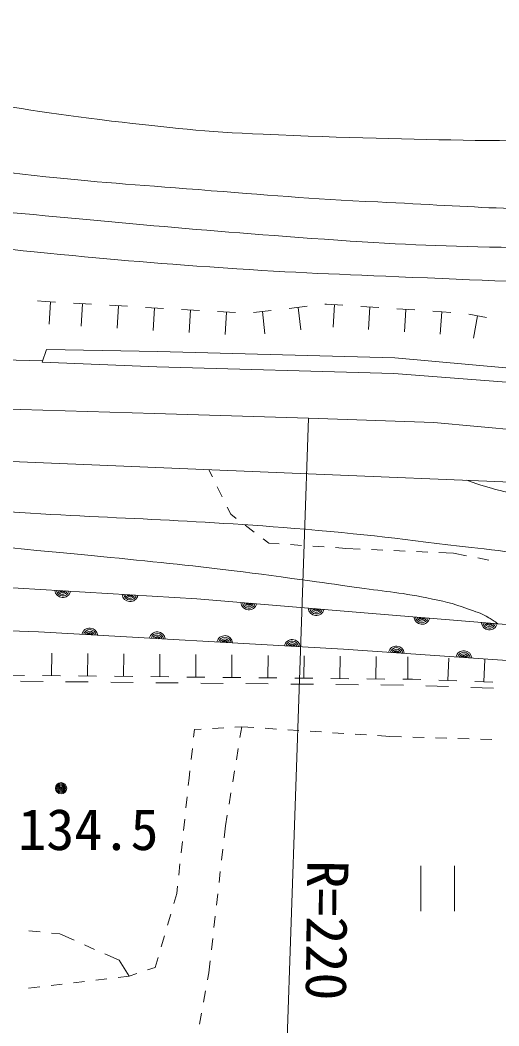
# Model space of a CAD drawing. Units: millimetres, scale not verified. Extents: x 40000 to 680000, y 20000 to 380000.
# Drawn here: x 209384 to 230640, y 274718 to 319399 of the extents above; entities that cross this region are included whole.
import ezdxf
from ezdxf.enums import TextEntityAlignment as Align

# ---------------------------------------------------------------- set-up
doc = ezdxf.new("R2010")
doc.units = ezdxf.units.MM
doc.header["$LTSCALE"] = 1000
doc.linetypes.add('CHAIN', pattern=[18.5, 12, -1.5, 3.5, -1.5])
for name, color, linetype, lineweight in [('M-BGD', 7, 'Continuous', 13), ('M-BMK', 2, 'CHAIN', 13), ('M-BMK-SRVR', 3, 'Continuous', 13)]:
    doc.layers.add(name, color=color, linetype=linetype, lineweight=lineweight)
doc.styles.add('ＭＳ ゴシック', font='')
doc.styles.get('ＭＳ ゴシック').set_extended_font_data('MS Gothic')

msp = doc.modelspace()

# ---------------------------------------------------------------- linework, layer by layer
at = {"layer": 'M-BGD'}
for p, q in [((210160, 306934), (210496, 306898)), ((210496, 306898), (210957, 306871)), ((210726, 306885), (210668, 305887)), ((211756, 306825), (212555, 306778)), ((212155, 306801), (212097, 305803)), ((213353, 306731), (214152, 306684)), ((213753, 306708), (213694, 305709)), ((214951, 306638), (215749, 306591)), ((215350, 306614), (215291, 305616)), ((216548, 306544), (217346, 306497)), ((216947, 306521), (216889, 305522)), ((221330, 306593), (222125, 306686)), ((221727, 306639), (221844, 305646)), ((222919, 306779), (222981, 306786)), ((222981, 306786), (223717, 306737)), ((223349, 306761), (223282, 305764)), ((224515, 306683), (225314, 306630)), ((224914, 306657), (224848, 305659)), ((226112, 306576), (226910, 306523)), ((226511, 306550), (226444, 305552)), ((218145, 306450), (218944, 306404)), ((218544, 306427), (218486, 305429)), ((219741, 306407), (220535, 306500)), ((220138, 306453), (220254, 305460)), ((227708, 306470), (228506, 306416)), ((228107, 306443), (228040, 305445)), ((229301, 306332), (230087, 306183)), ((229694, 306258), (229508, 305275)), ((210356, 304202), (210556, 304772)), ((217918, 299113), (217764, 299424)), ((218359, 298216), (218138, 298664)), ((218733, 297456), (218580, 297767)), ((218983, 297265), (218733, 297456)), ((219778, 296658), (219380, 296962)), ((220425, 296164), (220175, 296355)), ((220886, 296133), (220425, 296164)), ((221883, 296065), (221385, 296099)), ((222881, 295997), (222382, 296031)), ((223841, 295931), (223380, 295963)), ((224484, 295902), (223841, 295931)), ((225483, 295857), (224983, 295879)), ((226482, 295811), (225982, 295834)), ((227481, 295766), (226981, 295789)), ((228623, 295714), (227980, 295744)), ((229209, 295600), (228623, 295714)), ((230190, 295408), (229699, 295504)), ((210782, 290277), (210792, 291276)), ((212382, 290260), (212392, 291260)), ((213981, 290244), (213992, 291244)), ((215581, 290228), (215591, 291228)), ((217181, 290212), (217191, 291212)), ((218781, 290196), (218791, 291196)), ((220381, 290179), (220391, 291179)), ((221981, 290163), (221991, 291163)), ((223581, 290147), (223591, 291147)), ((225181, 290131), (225191, 291131)), ((226594, 290117), (226604, 291117)), ((228380, 290057), (228416, 291056)), ((229979, 289999), (230015, 290998)), ((209582, 290289), (208782, 290297)), ((210404, 290016), (209404, 290026)), ((211182, 290272), (210382, 290281)), ((212404, 289996), (211404, 290006)), ((212781, 290256), (211982, 290264)), ((214404, 289975), (213404, 289985)), ((214381, 290240), (213581, 290248)), ((215981, 290224), (215181, 290232)), ((217581, 290208), (216781, 290216)), ((219181, 290192), (218381, 290200)), ((220781, 290175), (219981, 290184)), ((222381, 290159), (221581, 290167)), ((223981, 290143), (223181, 290151)), ((225581, 290127), (224781, 290135)), ((226808, 290114), (226381, 290119)), ((227181, 290101), (226808, 290114)), ((228779, 290042), (227980, 290072)), ((230378, 289984), (229579, 290013)), ((216404, 289955), (215404, 289965)), ((218404, 289935), (217404, 289945)), ((220404, 289915), (219404, 289925)), ((222403, 289894), (221403, 289905)), ((224403, 289874), (223403, 289884)), ((226403, 289854), (225403, 289864)), ((228402, 289792), (227403, 289828)), ((230401, 289718), (229401, 289755)), ((217088, 287543), (217125, 287879)), ((217125, 287879), (217426, 287897)), ((217925, 287927), (218424, 287956)), ((218923, 287986), (219224, 288004)), ((219224, 288004), (219146, 287531)), ((219767, 287969), (219224, 288004)), ((220765, 287904), (220266, 287937)), ((221763, 287840), (221264, 287872)), ((222761, 287775), (222262, 287808)), ((223759, 287711), (223260, 287743)), ((224756, 287646), (224257, 287679)), ((225798, 287579), (225255, 287614)), ((226324, 287563), (225798, 287579)), ((227323, 287533), (226823, 287548)), ((228323, 287502), (227823, 287517)), ((229322, 287471), (228823, 287487)), ((230322, 287441), (229822, 287456)), ((216979, 286549), (217033, 287046)), ((219065, 287038), (218984, 286544)), ((216887, 285717), (216924, 286052)), ((218902, 286051), (218821, 285558)), ((216852, 285392), (216887, 285717)), ((216746, 284398), (216799, 284895)), ((218740, 285064), (218659, 284571)), ((216639, 283403), (216692, 283901)), ((218577, 284078), (218499, 283605)), ((218499, 283605), (218439, 283069)), ((216532, 282409), (216586, 282906)), ((218383, 282572), (218327, 282076)), ((216425, 281415), (216479, 281912)), ((218271, 281579), (218215, 281082)), ((227173, 281821), (227173, 279821)), ((228673, 281821), (228673, 279821)), ((216337, 280593), (216372, 280918)), ((216211, 280156), (216337, 280593)), ((218159, 280585), (218103, 280088)), ((215932, 279196), (216071, 279676)), ((218047, 279591), (217991, 279095)), ((209775, 278943), (210272, 278894)), ((210770, 278844), (211151, 278806)), ((211151, 278806), (211778, 278525)), ((215653, 278235), (215793, 278716)), ((217935, 278598), (217878, 278101)), ((212235, 278320), (212691, 278116)), ((213148, 277912), (213775, 277631)), ((213775, 277631), (214225, 276931)), ((215387, 277318), (215514, 277755)), ((217822, 277604), (217762, 277069)), ((214225, 276931), (214569, 277046)), ((215043, 277204), (215387, 277318)), ((217762, 277069), (217707, 276762)), ((211252, 276577), (210756, 276517)), ((212245, 276695), (211749, 276636)), ((213238, 276813), (212742, 276754)), ((214225, 276931), (213735, 276873)), ((210259, 276458), (209763, 276399)), ((217619, 276270), (217531, 275777)), ((217443, 275285), (217355, 274793))]:
    msp.add_line(p, q, dxfattribs=at)
for points in [[(210376, 304258), (196364, 304620), (185358, 304912), (175051, 305120), (171002, 304920), (167811, 304695), (161695, 303829), (156688, 302904), (151722, 301821), (144482, 299496), (135359, 296538), (123502, 292514), (110926, 288138), (106327, 286728)], [(293827, 293052), (277333, 296382), (267111, 298414), (254307, 300991), (247465, 301985), (236039, 303496), (226020, 304390), (215498, 304670), (210556, 304772)], [(293714, 292488), (277220, 295818), (266999, 297850), (254209, 300425), (247386, 301416), (235979, 302924), (225973, 303699), (215450, 303991), (210356, 304202)], [(176403, 295910), (176443, 300827), (177800, 300870), (187379, 300705), (193525, 300538), (208276, 299825), (222178, 299238), (231546, 298861), (233241, 298777), (235234, 298608), (238158, 298228), (241126, 297764), (244474, 297172), (247060, 296707), (254182, 295142), (258675, 294211)], [(176493, 294970), (187030, 294940), (195940, 294928), (205314, 294403), (217224, 293690), (224835, 293053), (232595, 292414), (244458, 291692), (248041, 290909), (250898, 289884), (264862, 282806), (267929, 281523), (273086, 279748), (283013, 276526)], [(289145, 272127), (283646, 274360), (277248, 276309), (271074, 278334), (266541, 280150), (260351, 283275), (251611, 287782), (247103, 289357), (244570, 289940), (240971, 290290), (234431, 290715), (223741, 291457), (210206, 292222), (194905, 292753), (190189, 292781), (176518, 292956)]]:
    msp.add_lwpolyline(points, dxfattribs=at)
for radius in [250, 204, 159, 114, 68.2, 22.7]:
    msp.add_circle((211201, 285276), radius, dxfattribs=at)
for centre, radius, start, end in [((211272, 294100), 354, 185.3746, 347.7797), ((211272, 294100), 283, 187.5986, 345.5557), ((211272, 294100), 212, 191.3449, 341.8094), ((211272, 294100), 142, 199.0567, 334.0976), ((211272, 294100), 100, 209.3743, 323.78), ((214267, 293921), 354, 185.3746, 347.7797), ((214267, 293921), 283, 187.5986, 345.5557), ((214267, 293921), 212, 191.3449, 341.8094), ((214267, 293921), 142, 199.0567, 334.0976), ((214267, 293921), 100, 209.3743, 323.78), ((219539, 293551), 354, 184.0104, 346.4156), ((219539, 293551), 283, 186.2345, 344.1916), ((219539, 293551), 212, 189.9808, 340.4452), ((219539, 293551), 142, 197.6925, 332.7335), ((219539, 293551), 100, 208.0102, 322.4158), ((222529, 293300), 354, 184.0104, 346.4156), ((222529, 293300), 283, 186.2345, 344.1916), ((222529, 293300), 212, 189.9808, 340.4452), ((222529, 293300), 142, 197.6925, 332.7335), ((222529, 293300), 100, 208.0102, 322.4158), ((227224, 292911), 354, 184.0915, 346.4966), ((227224, 292911), 283, 186.3155, 344.2726), ((227224, 292911), 212, 190.0618, 340.5263), ((227224, 292911), 142, 197.7736, 332.8146), ((227224, 292911), 100, 208.0912, 322.4969), ((212477, 292039), 354, 5.5619, 167.9671), ((212477, 292039), 283, 7.7859, 165.7431), ((212477, 292039), 212, 11.5323, 161.9967), ((215473, 291870), 354, 5.5619, 167.9671), ((230214, 292664), 354, 184.0915, 346.4966), ((230214, 292664), 283, 186.3155, 344.2726), ((230214, 292664), 212, 190.0618, 340.5263), ((230214, 292664), 142, 197.7736, 332.8146), ((230214, 292664), 100, 208.0912, 322.4969), ((212477, 292039), 142, 19.244, 154.285), ((212477, 292039), 100, 29.5617, 143.9673), ((215473, 291870), 283, 7.7859, 165.7431), ((215473, 291870), 212, 11.5323, 161.9967), ((215473, 291870), 142, 19.244, 154.285), ((215473, 291870), 100, 29.5617, 143.9673), ((218468, 291700), 354, 5.5619, 167.9671), ((218468, 291700), 283, 7.7859, 165.7431), ((218468, 291700), 212, 11.5323, 161.9967), ((218468, 291700), 142, 19.244, 154.285), ((218468, 291700), 100, 29.5617, 143.9673), ((221463, 291531), 354, 5.5619, 167.9671), ((221463, 291531), 283, 7.7859, 165.7431), ((221463, 291531), 212, 11.5323, 161.9967), ((221463, 291531), 142, 19.244, 154.285), ((221463, 291531), 100, 29.5617, 143.9673), ((226089, 291239), 354, 4.8292, 167.2344), ((226089, 291239), 283, 7.0533, 165.0104), ((226089, 291239), 212, 10.7996, 161.264), ((226089, 291239), 142, 18.5113, 153.5523), ((226089, 291239), 100, 28.829, 143.2347), ((229082, 291032), 354, 4.8292, 167.2344), ((229082, 291032), 283, 7.0533, 165.0104), ((229082, 291032), 212, 10.7996, 161.264), ((229082, 291032), 142, 18.5113, 153.5523), ((229082, 291032), 100, 28.829, 143.2347)]:
    msp.add_arc(centre, radius, start, end, dxfattribs=at)
for points, knots in [([(190125, 319399), (191257, 318964), (191589, 318856), (192542, 318552), (194232, 318012), (195212, 317812), (196950, 317452), (200562, 316705), (202630, 316528), (206276, 315973), (209072, 315548), (210629, 315235), (213440, 314917), (216065, 314620), (217539, 314434), (220179, 314326), (227525, 314027), (231647, 314004), (238999, 314039), (240655, 314046), (241583, 314049), (243237, 314125), (244382, 314178), (245024, 314234), (246160, 314386), (247381, 314550), (247801, 314645), (249260, 314961)], [0, 0, 0, 0, 1, 1, 1, 2, 2, 2, 3, 3, 3, 4, 4, 4, 5, 5, 5, 6, 6, 6, 7, 7, 7, 8, 8, 8, 9, 9, 9, 9]), ([(178681, 318800), (179552, 318260), (179846, 318106), (180631, 317741), (181832, 317182), (182580, 317048), (183853, 316683), (186294, 315983), (187712, 315776), (190212, 315330), (195119, 314453), (197909, 314216), (202844, 313513), (205641, 313114), (207199, 312810), (210007, 312499), (212848, 312185), (214448, 312091), (217298, 311867), (220408, 311622), (222151, 311469), (225267, 311319), (229618, 311110), (232059, 310893), (236415, 310986), (239663, 311055), (241482, 311171), (244722, 311413), (250716, 311861), (252749, 312279), (259980, 313413)], [0, 0, 0, 0, 1, 1, 1, 2, 2, 2, 3, 3, 3, 4, 4, 4, 5, 5, 5, 6, 6, 6, 7, 7, 7, 8, 8, 8, 9, 9, 9, 10, 10, 10, 10]), ([(170289, 318329), (170805, 317712), (170979, 317521), (171476, 317058), (172100, 316479), (172506, 316216), (173215, 315745), (173986, 315232), (174450, 314987), (175292, 314602), (176436, 314079), (177100, 313829), (178302, 313459), (179189, 313186), (179681, 313002), (180591, 312824), (186791, 311611), (190345, 311401), (196614, 310628), (201840, 309984), (204770, 309633), (210009, 309108), (213283, 308780), (215120, 308619), (218402, 308392), (221676, 308165), (223515, 308110), (226794, 307972), (230518, 307815), (232605, 307705), (236331, 307680), (244309, 307625), (247079, 308049), (256718, 308918)], [0, 0, 0, 0, 1, 1, 1, 2, 2, 2, 3, 3, 3, 4, 4, 4, 5, 5, 5, 6, 6, 6, 7, 7, 7, 8, 8, 8, 9, 9, 9, 10, 10, 10, 11, 11, 11, 11]), ([(174231, 318458), (174877, 317814), (175095, 317609), (175715, 317145), (176440, 316602), (176903, 316375), (177708, 315959), (179044, 315269), (179802, 314877), (181226, 314393), (182383, 314000), (183047, 313825), (184236, 313546), (186083, 313113), (187146, 312996), (189026, 312743), (196081, 311794), (200078, 311652), (207168, 311014), (213540, 310441), (217105, 310058), (223488, 309623), (226538, 309415), (228251, 309343), (231307, 309298), (232756, 309277), (233568, 309366), (235017, 309374)], [0, 0, 0, 0, 1, 1, 1, 2, 2, 2, 3, 3, 3, 4, 4, 4, 5, 5, 5, 6, 6, 6, 7, 7, 7, 8, 8, 8, 9, 9, 9, 9]), ([(193525, 300538), (193890, 300241), (194032, 300162), (194373, 299945), (195471, 299248), (196222, 299091), (197468, 298718), (199435, 298128), (200634, 298218), (202674, 297978), (204902, 297715), (206165, 297721), (208404, 297578), (213733, 297240), (216730, 297221), (222052, 296780), (225162, 296522), (226892, 296256), (229992, 295907), (231733, 295711), (232702, 295540), (234447, 295396), (236426, 295233), (237548, 295303), (239520, 295064), (240656, 294927), (241298, 294838), (242402, 294537), (243538, 294227), (244133, 293921), (245224, 293481), (246805, 292844), (247653, 292399), (249193, 291669), (249464, 291541), (249600, 291436), (249876, 291317), (251949, 290418), (253159, 290033), (255250, 289176), (256728, 288569), (257549, 288212), (258999, 287543), (260721, 286747), (261635, 286199), (263323, 285335), (264128, 284923), (264590, 284713), (265381, 284276), (266297, 283772), (266775, 283428), (267664, 282877), (268410, 282414), (268817, 282138), (269564, 281677), (270674, 280991), (271042, 280783), (272438, 279971)], [0, 0, 0, 0, 1, 1, 1, 2, 2, 2, 3, 3, 3, 4, 4, 4, 5, 5, 5, 6, 6, 6, 7, 7, 7, 8, 8, 8, 9, 9, 9, 10, 10, 10, 11, 11, 11, 12, 12, 12, 13, 13, 13, 14, 14, 14, 15, 15, 15, 16, 16, 16, 17, 17, 17, 18, 18, 18, 19, 19, 19, 19]), ([(229218, 298955), (229911, 298718), (230110, 298644), (230698, 298501), (231151, 298390), (231408, 298336), (231868, 298264), (232766, 298122), (233286, 298166), (234183, 298016), (235760, 297750), (236651, 297615), (238193, 297190), (240131, 296655), (241186, 296246), (243077, 295564), (244774, 294953), (245702, 294551), (247384, 293901), (248540, 293455), (249166, 293146), (250343, 292757), (252037, 292197), (253029, 292023), (254731, 291487), (256267, 291003), (257118, 290698), (258615, 290106), (260813, 289237), (261992, 288622), (264124, 287603), (265366, 287009), (266067, 286684), (267268, 286014), (268296, 285441), (268836, 285058), (269827, 284426), (272320, 282835), (273464, 281526), (276102, 280190), (276506, 279986), (276726, 279843), (277162, 279724), (278058, 279480), (278566, 279308), (279494, 279259), (280254, 279219), (280685, 279236), (281443, 279302), (282681, 279410), (283145, 279589), (284547, 279997)], [0, 0, 0, 0, 1, 1, 1, 2, 2, 2, 3, 3, 3, 4, 4, 4, 5, 5, 5, 6, 6, 6, 7, 7, 7, 8, 8, 8, 9, 9, 9, 10, 10, 10, 11, 11, 11, 12, 12, 12, 13, 13, 13, 14, 14, 14, 15, 15, 15, 16, 16, 16, 17, 17, 17, 17]), ([(208405, 296010), (214937, 295365), (216663, 295259), (221926, 294533), (222822, 294410), (223322, 294336), (224217, 294208), (225476, 294027), (226193, 293990), (227439, 293730), (228155, 293581), (228563, 293505), (229249, 293252), (229625, 293114), (229851, 293059), (230194, 292852), (230357, 292754), (230421, 292716), (230599, 292578)], [0, 0, 0, 0, 1, 1, 1, 2, 2, 2, 3, 3, 3, 4, 4, 4, 5, 5, 5, 6, 6, 6, 6])]:
    msp.add_open_spline(points, degree=3, knots=knots, dxfattribs=at)
at = {"layer": 'M-BMK'}
msp.add_lwpolyline([(266497, 295305), (256590, 297347), (250299, 298488), (246650, 299138), (239509, 300163), (234644, 300896), (227753, 301521), (222188, 301721), (215347, 301930), (206141, 302204), (195684, 302563), (182928, 302971), (179329, 303038), (173821, 303046), (170839, 302913), (168858, 302791)], dxfattribs=at)
at = {"layer": 'M-BMK-SRVR'}
msp.add_line((222188, 301721), (221072, 269328), dxfattribs=at)

# ---------------------------------------------------------------- texts
at = {"layer": 'M-BGD', "style": 'ＭＳ ゴシック'}
msp.add_text('134.5', height=1833, dxfattribs=at).set_placement((209296, 281980), align=Align.BOTTOM_LEFT)
at = {"layer": 'M-BMK-SRVR', "style": 'ＭＳ ゴシック'}
msp.add_text('R=220', height=1833, rotation=269.368, dxfattribs=at).set_placement((223050, 282080), align=Align.MIDDLE_LEFT)

doc.saveas('drawing.dxf')
